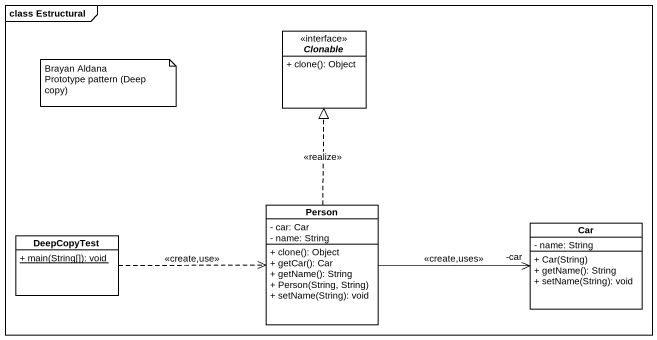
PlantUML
@startuml
mainframe class Estructural
hide circle
hide empty members
skinparam classAttributeIconSize 0
interface Clonable <<interface>> {
  + clone(): Object
}
class "Person" as Person_ {
  - car: Car
  - name: String
  + clone(): Object
  + getCar(): Car
  + getName(): String
  + Person(String, String)
  + setName(String): void
}
class DeepCopyTest {
  {static} + main(String[]): void
}
class Car {
  - name: String
  + Car(String)
  + getName(): String
  + setName(String): void
}
Person_ .up.|> Clonable : <<realize>>
Person_ -right-> "-car" Car : <<create,uses>>
DeepCopyTest .right.> Person_ : <<create,use>>
note as N1
  Brayan Aldana
  Prototype pattern (Deep copy)
end note
@enduml
